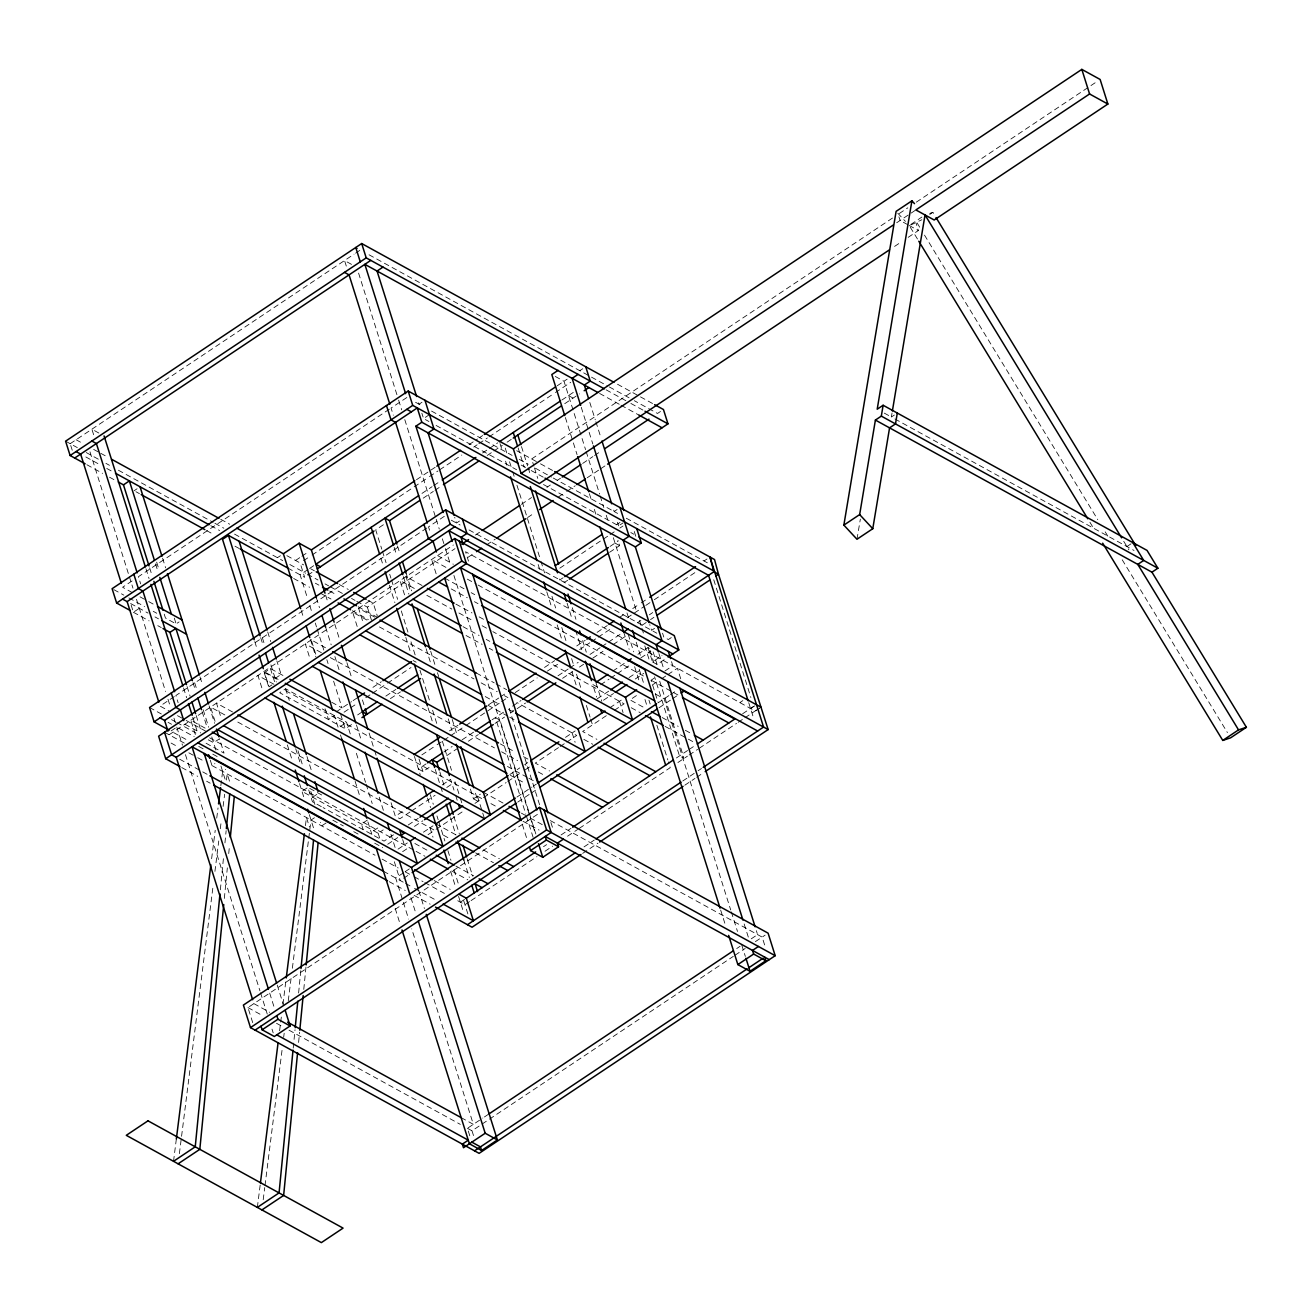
<?xml version="1.0" encoding="UTF-8"?>
<svg xmlns="http://www.w3.org/2000/svg" width="1312" height="1312" viewBox="0 0 1312 1312"><rect width="100%" height="100%" fill="white"/><g stroke="black" fill="none" stroke-linecap="round" stroke-linejoin="round"><path stroke-width="0.75" stroke-dasharray="5 3.75" d="M220.367 889.815L223.548 857.179M224.942 842.894L226.14 830.66M224.336 898.441L227.337 867.855M228.731 853.571L229.518 845.404M293.216 1048.091L295.02 1029.74M298.611 993.02L300.792 970.585M298.595 1042.45L299.595 1032.249M303.777 989.412L305.975 966.977M173.528 1161.3L176.349 1138.964M211.626 858.72L215.217 830.299M216.742 818.114L218.022 807.962M220.842 785.626L222.63 771.407L225.598 769.439M179.383 1153.658L213.134 885.616M214.922 871.398L218.76 840.943M220.301 828.758L221.318 820.623M223.106 806.421L224.647 794.236M226.435 780.017L227.206 773.916L230.158 783.313M257.349 1207.401L260.17 1185.064M279.604 1030.74L281.391 1016.521M282.933 1004.336L286 979.966M305.434 825.642L306.45 817.507L309.419 826.904M263.204 1199.758L264.729 1187.573M264.991 1185.556L282.129 1049.502M283.654 1037.316L284.179 1033.249M288.263 1000.761L291.33 976.39M292.363 968.272L308.468 840.336M308.73 838.302L311.026 820.033L316.946 816.08M856.982 539.248L860.344 519.142M884.288 413.116L891.373 417.003L892.045 412.968M70.176 443.702L354.01 254.216M355.601 253.167L360.341 250.002L355.765 247.492M134.136 490.737L137.088 488.753M132.086 580.937L122.606 587.251L133.053 593.008M389.352 409.18L138.4 576.706L140.663 583.889M406.851 397.503L391.058 408.048L393.305 415.215M421.988 402.243L419.036 404.211L417.823 400.357M131.134 605.078L133.398 612.261L139.318 608.309M429.483 414.608L423.563 418.561L421.857 413.182M164.23 614.164L165.46 618.034L176.12 623.905L179.088 621.921M277.439 557.698L280.407 555.714M295.561 560.454L300.3 557.288M301.875 556.239L308.189 552.024M416.478 479.733L435.141 467.285M469.04 444.637L477.519 438.979M479.224 437.847L482.619 435.584M557.223 385.777L567.161 379.135M579.806 370.706L582.758 368.738M303.531 560.7L310.337 556.157M312.043 555.009L412.46 487.982M414.166 486.834L427.778 477.748M429.483 476.617L437.995 470.942M439.7 469.794L461.824 455.034M473.73 447.08L477.142 444.801M478.847 443.669L487.359 437.978M489.048 436.847L553.73 393.666M555.435 392.534L570.753 382.317M307.976 569.523L300.087 574.787L307.385 597.96M309.55 568.473L315.864 564.258M421.988 493.41L432.091 486.67M433.78 485.538L440.52 481.045M482.603 452.952L487.654 449.573M489.343 448.458L497.756 442.833M561.831 400.062L573.262 392.419M307.812 575.197L314.126 570.982M383.383 524.751L375.708 529.868L381.792 549.17M423.202 498.166L433.304 491.426M434.994 490.294L441.718 485.801M487.178 455.461L492.23 452.082M493.919 450.967L502.332 445.342M507.088 442.177L511.696 439.094M564.734 403.686L579.412 393.895M174.283 696.59L160.064 706.086L170.527 711.826M426.826 528.014L175.857 695.54L178.12 702.707M444.309 516.338L428.516 526.883L430.221 532.262M892.472 218.071L531.639 458.938L533.902 466.104M899.278 213.528L907.789 207.837M916.301 202.163L1096.717 81.721M896.686 222.745L909.56 214.151M911.151 213.102L915.874 209.936M459.462 521.061L456.494 523.045L454.69 517.289M910.807 224.45L921.86 217.07M910.938 224.942L921.828 219.744M929.716 214.479L932.881 212.364L934.997 215.857M894.587 246.41L901.377 241.884M908.183 237.341L918.384 230.535L916.088 223.237M175.3 728.111L170.855 731.079L186.534 739.706M169.117 734.769L453.345 545.021M271.994 684.88L269.042 686.865L264.516 672.515L270.436 668.562L284.589 676.352M356.782 601.339L367.36 607.161L454.985 548.662M475.403 535.034L480.52 531.622M521.356 504.349L531.573 497.543M546.891 487.31L550.302 485.03M557.108 480.487L560.503 478.224M582.643 463.448L592.844 456.625M594.549 455.494L601.355 450.951M660.477 411.476L657.525 413.46L634.336 400.701M275.176 678.386L281.112 674.434L276.848 660.92M468.007 557.321L474.829 552.778M486.736 544.824L495.247 539.15M527.588 517.551L534.394 513.008M558.223 497.1L565.029 492.558M566.735 491.426L575.246 485.752M587.153 477.798L599.076 469.844M600.765 468.696L605.882 465.284M350.255 733.916L346.581 722.305L285.622 688.767L279.702 692.72L345.236 728.767L351.928 724.306M210.264 760.156L211.954 765.536L214.922 763.568M617.083 509.532L614.114 511.516L612.901 507.646M336.151 711.908L351.534 701.641M353.125 700.575L357.864 697.426M372.936 687.357L381.3 681.764M616.837 524.538L619.986 522.438M543.463 484.505L618.641 525.85L623.085 522.881M344.056 712.203L349.074 708.857M350.747 707.742L357.422 703.281M365.786 697.705L370.804 694.343M372.477 693.228L385.876 684.29M387.548 683.158L411 667.513M559.814 568.162L608.391 535.739M610.064 534.624L615.082 531.278M619.822 528.113L622.987 525.997M340.661 726.258L346.581 722.305M357.635 714.925L362.374 711.76M385.826 696.114L395.88 689.407M563.11 577.756L559.765 579.986L558.633 576.411M610.014 546.448L618.198 540.987M390.402 698.624L400.455 691.916M567.686 580.265L564.34 582.512L563.209 578.92M609.555 552.319L619.608 545.612L617.919 540.232M312.65 797.204L318.57 793.252M891.373 417.003L894.341 415.035M449.508 730.882L457.986 725.224M488.523 704.839L498.708 698.033M500.397 696.902L507.186 692.375M544.513 667.464L554.681 660.658M576.739 645.947L585.218 640.272M597.108 632.351L607.276 625.562M619.149 617.624L625.939 613.098M632.745 608.555L639.534 604.028M641.224 602.897L648.013 598.354M704.036 560.962L706.988 558.994M421.841 754.908L435.404 745.856M437.109 744.724L442.193 741.329M443.899 740.198L448.983 736.786M450.672 735.655L464.251 726.602M465.94 725.47L499.872 702.822M501.578 701.69L508.367 697.148M515.157 692.621L537.198 677.894M547.383 671.104L557.567 664.315M579.625 649.588L589.793 642.798M591.499 641.666L596.583 638.255M598.288 637.124L611.851 628.071M627.12 617.87L644.094 606.538M645.799 605.406L652.589 600.88M654.278 599.748L696.721 571.409M326.13 822.936L321.686 825.888L320.554 822.312M426.072 763.879L418.397 769.012L422.972 771.522L429.106 767.422M443.85 752.022L452.164 746.462M462.136 739.804L473.763 732.047M492.049 719.829L506.12 710.448M512.566 706.151L520.979 700.526M558.01 675.795L568.112 669.054M569.802 667.939L578.215 662.314M590.006 654.442L600.109 647.702M601.798 646.57L606.849 643.208M608.522 642.076L622.003 633.089M637.501 622.741L640.879 620.478M649.342 614.836L652.72 612.573M446.752 755.646L456.724 748.988M468.368 741.214L478.339 734.556M494.968 723.453L504.546 717.057M510.696 712.957L513.763 710.907L509.187 708.398L539.626 804.896M517.125 708.66L525.554 703.035M562.586 678.32L572.688 671.564M579.428 667.07L584.48 663.708M592.893 658.083L602.995 651.342M613.098 644.602L624.889 636.73M642.06 625.266L648.833 620.74M650.522 619.608L653.917 617.345M367.344 820.082L361.423 824.034L363.112 829.414M654.54 628.366L651.588 630.334L649.768 624.578M373.608 830.742L379.529 826.79M391.058 802.698L395.322 816.244L403.702 810.652M442.226 784.937L450.59 779.344L453.985 790.103M612.819 671.055L626.218 662.117M637.927 654.294L647.98 647.587L652.556 650.096M321.309 806.618L312.42 801.73L307.91 787.397L301.973 791.349L378.184 833.251L383.202 829.906M409.951 812.046L399.898 818.754L395.322 816.244M411.624 810.931L435.076 795.285M446.785 787.462L455.166 781.87L459.692 796.204M600.634 684.766L609.014 679.173M610.687 678.058L615.705 674.696M617.378 673.581L630.777 664.626M640.83 657.919L650.883 651.211M671.301 637.583L668.349 639.551L663.774 637.042L662.56 633.204M393.534 834.809L384.055 841.123L323.096 807.602M408.212 825.002L418.266 818.294M597.239 698.82L608.965 690.998M629.055 677.582L639.108 670.875M647.98 647.587L652.507 661.92L661.986 655.606M387.712 844.256L397.733 837.564M414.461 826.396L422.841 820.804M603.487 700.214L613.524 693.507M635.303 678.976L643.684 673.384M652.507 661.92L657.082 664.446L666.545 658.116M398.044 849.143L407.327 842.96M423.448 832.185L432.993 825.822M470.385 789.07L473.452 798.811L480.356 794.203M509.86 774.506L519.798 767.864M527.736 762.567L524.767 764.552L529.343 767.061L522.717 771.489M565.521 737.36L575.115 730.948M609.834 707.775L622.478 699.329M668.874 695.639L658.214 702.756L651.096 680.223L655.541 677.254M664.922 670.99L672.81 665.725L671.121 660.346M402.62 851.668L408.934 847.437M428.024 834.711L434.6 830.316L235.537 720.829M436.076 829.332L464.202 810.554M474.96 803.37L481.98 798.696L282.916 689.21M483.456 797.696L506.137 782.559M507.793 781.46L521.061 772.604M558.486 747.61L535.263 763.108L549.548 770.964M560.142 746.512L565.111 743.182M566.768 742.084L576.722 735.442L516.83 702.51M606.324 715.68L582.643 731.489L596.911 739.345M614.41 710.284L624.102 703.822L492.836 631.63M636.435 695.59L630.022 699.87L644.29 707.709M652.474 684.88L658.64 680.764M661.592 678.78L666.332 675.614M667.906 674.565L677.386 668.234L680.944 679.501M403.571 872.742L395.683 878.007L408.622 919.056M405.162 871.676L411.476 867.462M516.961 797.056L531.885 787.085M533.361 786.101L536.329 784.117M670.448 694.589L676.762 690.374M403.653 878.253L410.459 873.71M517.699 802.124L529.605 794.17M531.311 793.038L538.117 788.496M658.968 707.824L670.875 699.87M672.58 698.722L679.386 694.179M252.708 1022.622L247.968 1007.583L538.133 813.899M739.87 702.609L742.838 700.624M460.381 902.18L466.301 898.228M543.512 846.683L546.579 844.633M561.044 834.973L570.999 828.331M676.418 757.959L687.554 750.53M689.177 749.447L695.639 745.134M742.641 713.744L753.498 706.496M469.565 901.606L464.956 904.69L455.051 899.245M471.09 900.59L536.952 856.621M545.005 851.242L552.68 846.125M567.538 836.203L577.641 829.463M579.33 828.348L670.235 767.651L668.415 761.862M677.91 762.518L687.439 756.171M689.128 755.04L697.59 749.398M699.28 748.266L736.508 723.42M738.197 722.289L743.264 718.894M744.97 717.762L759.55 708.021M584.037 846.896L594.254 840.09M682.765 781.001L696.377 771.915M698.082 770.784L701.477 768.504M582.659 853.39L597.977 843.173M684.766 785.232L694.966 778.426M696.672 777.278L703.478 772.735M1126.926 546.563L1132.846 542.61M469.794 1135.815L467.433 1128.304L482.832 1118.021M484.407 1116.971L489.146 1113.806M736.721 948.543L740.099 946.28M751.268 938.818L757.598 934.603L756.352 930.684M467.433 1128.304L472.008 1130.813L480.487 1125.155M482.176 1124.007L733.31 956.366M735.015 955.234L745.2 948.445M755.384 941.639L765.126 935.144M750.546 708.48L756.548 704.79M759.615 708.218L755.122 710.989L465.547 551.729L468.499 561.11M929.732 213.397L932.881 212.364M907.707 224.664L900.098 220.465L898.933 216.824M909.232 225.5L918.384 230.535M894.948 418.971L1134.027 550.466M617.509 384.236L638.714 395.896M640.486 396.88L652.851 403.67M369.049 254.79L589.728 376.167M591.499 377.151L607.571 385.974M609.342 386.958L632.548 399.717M606.144 389.844L629.104 402.472M630.875 403.44L643.241 410.246M599.6 393.452L619.231 404.244M621.002 405.228L638.846 415.035M351.518 264.368L344.548 260.547L346.811 267.714M555.304 376.462L564.012 381.251L585.562 449.622M568.522 395.584L573.098 398.11M516.682 450.705L538.707 462.824M540.478 463.808L552.86 470.614M415.56 402.292L422.612 406.179M431.566 411.099L512.106 455.395M519.257 459.348L528.211 464.268M535.362 468.204L551.483 477.06M553.27 478.044L617.591 513.418M626.3 518.224L708.611 563.488M521.192 465.055L529.507 469.63M531.18 470.532L543.234 477.174M425.35 419.545L428.926 421.513M436.092 425.449L516.616 469.745M630.826 532.557L633.876 534.23M615.033 543.102L619.608 545.612M451.279 520.175L460.086 525.013M469.024 529.933L656.804 633.204M437.568 555.566L453.329 564.242M445.916 567.358L431.648 559.519L436.371 574.541M467.318 579.133L476.24 584.053M478.027 585.037L643.962 676.287M651.096 680.223L671.728 691.572M673.515 692.556L678.878 695.491M444.67 578.1L464.022 588.744M471.172 592.68L474.764 594.648M655.426 694.015L664.134 698.804L730.702 909.954M451.23 588.924L467.302 597.747M474.436 601.683L477.994 603.635M422.038 585.48L405.982 576.64L410.722 591.663M455.936 604.127L471.992 612.95M479.126 616.886L486.276 620.806M662.134 717.533L678.189 726.356M685.323 730.292L692.457 734.212M597.288 686.996L592.712 684.487L596.665 697.033M414.33 588.448L400.062 580.593L404.801 595.615M426.826 595.32L451.804 609.063M458.938 612.983L473.206 620.838M482.127 625.742L491.049 630.646M631.236 707.742L640.158 712.646M665.135 726.389L686.537 738.164M688.324 739.148L693.687 742.084M463.038 626.66L479.11 635.484M486.244 639.42L489.802 641.371M98.859 433.042L91.889 429.204L94.152 436.371M466.039 635.516L482.094 644.356M489.245 648.276L492.804 650.244M76.096 439.75L81.311 442.62M93.66 449.409L99.023 452.361M100.811 453.345L107.978 457.281M220.728 519.29L229.682 524.21M286.852 555.665L303.695 564.931M310.829 568.85L314.404 570.818M339.382 584.562L348.303 589.465M367.934 600.256L373.28 603.208L377.249 615.754M65.6 441.176L77.326 447.622M86.248 452.542L98.761 459.43M105.911 463.349L109.486 465.317M118.424 470.237L213.118 522.324M214.906 523.308L223.844 528.211M234.553 534.115L282.736 560.601M289.788 564.488L305.647 573.213M307.418 574.18L317.996 580.002M325.048 583.889L328.574 585.824M330.345 586.792L342.678 593.582M351.501 598.42L355.027 600.371M85.838 456.953L99.778 464.628M106.748 468.45L113.701 472.287M210.773 525.669L219.612 530.54M287.886 568.08L304.646 577.313L300.136 562.963M315.356 583.2L318.931 585.152M329.624 591.04L336.774 594.976M358.176 606.751L377.807 617.542M374.658 617.099L358.602 608.276L363.342 623.298M476.371 673.04L494.214 682.847M496.002 683.831L506.694 689.718M86.887 464.743L102.566 473.37M109.536 477.207L114.751 480.077M135.907 491.705L139.433 493.64M206.624 530.606L213.692 534.492M234.979 546.202L240.309 549.121M293.642 578.461L309.648 587.268M320.325 593.139L330.985 599.01M352.321 610.736L368.328 619.543M366.966 620.068L352.682 612.228L357.422 627.251M379.447 626.939L474.009 678.96M481.143 682.88L497.215 691.703M504.349 695.639L507.908 697.59M583.856 739.361L592.778 744.281M485.26 696.557L499.528 704.413M508.449 709.316L513.812 712.252M413.132 660.526L416.183 662.199M488.261 705.413L507.892 716.204M509.663 717.188L516.797 721.108M325.507 647.751L311.239 639.895L316.569 656.787M500.364 743.92L514.632 751.76M523.554 756.68L530.704 760.599M321.374 652.671L305.319 643.848L310.042 658.87M330.296 657.591L494.444 747.873M501.578 751.792L517.633 760.632M538.264 771.964L543.627 774.916M507.465 766.454L527.096 777.245M528.884 778.229L534.23 781.165M510.466 775.31L524.751 783.166M550.318 820.59L762.157 937.112L765.126 946.51M140.023 596.829L146.993 600.666M148.732 601.618L153.963 604.504M331.624 702.215L342.071 707.955L333.543 680.944M278.128 679.37L263.86 671.514L268.599 686.537M483.324 792.218L503.759 803.452M521.372 813.145L528.424 817.032M530.196 817.999L542.528 824.789M113.783 589.613L123.853 595.14M128.871 597.911L144.55 606.538M153.258 611.326L156.735 613.245M264.516 672.515L278.669 680.305M130.61 603.52L148.026 613.098M154.996 616.919L158.473 618.838M273.995 684.306L257.939 675.467L262.679 690.489M490.901 803.6L496.248 806.536M523.012 821.263L539.068 830.086M473.452 798.811L478.027 801.32L474.337 789.627M133.398 612.261L149.076 620.871M157.784 625.66L161.261 627.579M232.552 711.973L216.48 703.134L221.22 718.172M435.945 823.854L456.576 835.186M483.341 849.914L499.396 858.753M224.844 714.942L210.56 707.086L215.299 722.125M443.522 835.219L448.868 838.171M475.633 852.882L493.476 862.706M205.098 728.127L190.83 720.272L195.57 735.294M414.854 843.485L429.139 851.34M455.904 866.068L473.747 875.875M177.481 715.663L184.451 719.501M186.189 720.452L207.099 731.948M309.681 788.364L323.802 796.138M184.91 724.224L200.67 732.9M209.625 737.82L414.297 850.389M416.084 851.373L425.006 856.277M451.754 871.004L467.826 879.827M149.568 707.512L161.31 713.974M171.56 719.616L175.054 721.534M176.792 722.486L195.947 733.031M208.247 739.788L213.594 742.723L219.514 738.771L224.024 753.121L204.656 742.461M168.067 722.338L171.56 724.257M178.53 728.094L194.209 736.704M198.735 746.413L205.705 750.234M212.774 754.138L218.104 757.073M332.854 820.18L343.301 825.92M353.748 831.677L360.718 835.498M374.658 843.173L382.71 847.601M164.541 732.244L184.795 743.379M434.19 880.549L450.246 889.388M171.068 743.051L178.186 746.954M188.846 752.826L195.964 756.745M197.735 757.713L203.065 760.648M211.954 765.536L375.035 855.227M382.153 859.147L398.143 867.954M405.26 871.857L412.378 875.776M414.149 876.744L423.038 881.631M424.826 882.615L444.374 893.374M179.695 759.222L200.933 770.898M202.737 771.882L208.1 774.834M383.498 871.299L403.817 882.484M405.605 883.468L412.739 887.388M414.526 888.372L435.945 900.147M181.728 767.536L197.735 776.343M206.624 781.23L210.182 783.182M389.254 881.68L405.26 890.487M414.149 895.374L430.156 904.165M253.888 1003.631L269.665 1012.306M461.168 1117.644L473.353 1124.351L411.706 928.83M247.968 1007.583L262.236 1015.439M276.52 1023.294L281.867 1026.23M289.001 1030.166L460.299 1124.368M897.785 213.184L905.428 221.4M1123.744 541.331L1128.91 549.81M917.088 222.909L920.27 228.14M924.517 235.127L1097.767 519.634M1105.196 531.852L1108.394 537.1M1122.203 559.781L1227.425 732.588M910.298 227.255L917.744 239.473M1089.911 522.242L1094.159 529.212M713.744 579.756L750.858 697.476M748.726 702.691L753.498 717.861M634.27 531.491L636.123 537.379M589.793 402.423L595.271 419.791M595.878 421.71L600.748 437.158M581.249 407.294L592.811 443.964M617.509 522.258L618.641 525.85M658.936 653.638L663.577 668.415M744.166 923.976L748.365 937.276M653.114 651.9L657.082 664.446M649.981 650.342L653.622 661.92M659.723 681.223L684.06 758.434L679.485 755.909L654.54 676.779M586.169 451.558L599.568 494.017M600.174 495.952L603.815 507.531M606.259 515.255L608.079 521.044M613.344 537.723L636.386 610.818M639.436 620.494L641.273 626.3M641.88 628.235L643.716 634.04M731.325 911.906L737.492 931.454M741.805 945.132L745.347 956.415M644.799 645.898L649.67 661.346M565.374 417.528L572.754 440.963M573.377 442.931L577.067 454.641M589.383 493.722L591.236 499.577M594.32 509.351L596.173 515.206M626.972 612.901L628.809 618.756M636.205 642.208L640.518 655.885M720.665 910.085L725.585 925.649M628.251 634.483L633.729 651.851M639.206 669.218L644.077 684.667M648.948 700.1L650.162 703.954M656.853 725.192L667.808 759.927M623.676 631.974L629.153 649.342M634.631 666.709L638.895 680.223M644.979 699.509L647.406 707.234M619.526 701.297L623.069 712.564M534.46 467.908L537.772 478.404M521.487 446.572L527.572 465.875M528.178 467.81L530.606 475.534M572.278 607.669L575.935 619.264M582.643 640.551L586.3 652.162M596.058 683.126L601.814 701.33M518.125 447.917L524.21 467.22M567.096 603.208L571.966 618.69M575.624 630.301L581.724 649.653M505.251 448.114L507.088 453.968M509.548 461.758L512.008 469.565M512.615 471.516L514.468 477.355M516.928 485.161L540.282 559.224M540.888 561.175L544.578 572.868M551.958 596.255L555.632 607.948M561.782 627.448L566.079 641.092M571.622 658.624L573.459 664.479M576.526 674.22L580.839 687.865M586.366 705.413L590.056 717.106M590.662 719.058L592.516 724.896M500.052 443.653L502.512 451.459M505.596 461.201L506.809 465.104M538.166 564.504L540.003 570.359M546.76 591.794L551.68 607.39M557.206 624.922L562.126 640.518M571.966 671.711L576.263 685.356M572.147 732.932L575.115 742.313M550.909 822.476L553.287 829.988M528.556 810.832L499.954 720.124L495.378 717.615L525.8 814.112M529.162 812.768L535.854 834.006M358.586 273.109L398.012 398.143M398.618 400.111L401.702 409.869M404.785 419.643L435.584 517.338M436.207 519.29L439.274 529.048M442.357 538.822L444.834 546.645M445.44 548.596L449.754 562.274M453.903 575.41L535.411 833.924M526.407 816.048L533.098 837.269M522.34 824.428L527.08 839.45M477.404 796.171L482.144 811.193M482.734 813.079L484.505 818.704M397.52 545.989L399.98 553.779M406.13 573.278L411.656 590.81M430.697 651.244L435.01 664.889M437.47 672.679L438.7 676.582M452.214 719.468L457.134 735.048M394.174 547.366L396.634 555.173M403.391 576.608L408.918 594.156M426.138 648.718L430.434 662.363M448.261 718.894L451.951 730.587M382.399 551.106L386.056 562.684M389.713 574.262L390.927 578.116M391.534 580.052L397.618 599.354M401.275 610.933L407.966 632.154M411 641.814L415.264 655.328M419.955 670.202L430.156 702.527M432.599 710.268L437.47 725.749M442.357 741.231L451.508 770.259M460.25 798.008L461.955 803.37M380.874 558.24L383.317 565.964M389.402 585.25L394.879 602.618M405.818 637.37L410.689 652.802M428.024 707.758L432.288 721.305M455.674 795.482L457.38 800.861M439.832 771.948L444.079 785.462M453.821 816.343L459.298 833.71M467.203 858.802L472.681 876.17M435.256 769.439L440.127 784.871M440.734 786.806L443.161 794.514M450.475 817.688L455.936 835.055M463.858 860.147L469.335 877.515M419.004 758.976L422.972 771.522M430.27 794.678L433.304 804.322M436.962 815.916L438.175 819.77M438.782 821.706L444.866 840.992M447.917 850.652L450.951 860.295M454.001 869.954L458.872 885.387M463.743 900.836L468.515 915.956M367.36 607.161L371.886 621.494M414.444 756.45L420.217 774.802M427.515 797.958L430.566 807.602M450.639 871.299L455.51 886.732M458.56 896.391L463.349 911.561M430.024 827.806L432.993 837.187M362.424 699.936L364.687 707.102M325.606 595.123L327.426 600.929M334.74 624.086L339.595 639.518M346.909 662.675L351.78 678.124M369.098 733.047L373.969 748.529M374.576 750.464L376.413 756.27M402.669 839.549L404.375 844.928M418.872 890.93L424.416 908.527M316.405 597.911L319.488 607.686M325.638 627.218L331.182 644.799M334.888 656.525L339.201 670.202M356.454 724.913L361.374 740.542M379.234 797.188L383.547 810.865M390.943 834.317L395.732 849.487M410.935 897.736L415.855 913.316M394.338 861.738L400.258 880.516M309.812 605.668L312.256 613.393M315.29 623.036L316.504 626.906M317.11 628.825L323.818 650.063M326.852 659.706L328.066 663.577M356.356 753.268L365.507 782.28M366.114 784.215L372.214 803.567M340.71 714.433L345.236 728.767M378.184 833.251L380.447 840.434M472.008 1130.813L473.78 1136.438M301.268 610.539L303.712 618.264M310.403 639.502L315.88 656.869M338.053 727.209L334.396 715.598L328.476 719.55L325.081 708.792M340.497 734.95L341.71 738.82M355.142 781.378L360.013 796.86M367.901 821.87L371.87 834.416M395.207 908.445L400.127 924.091M267.714 631.974L270.764 641.617M285.622 688.767L289.28 700.378M306.975 756.499L311.256 770.046M262.4 637.862L264.237 643.651M270.928 664.872L276.307 681.978M298.004 750.776L302.892 766.257M310.813 791.415L314.913 804.387M260.694 637.681L263.138 645.406M270.436 668.562L274.962 682.912M295.708 748.693L300.579 764.174M254.774 641.634L257.218 649.358M287.344 744.904L291.608 758.451M299.546 783.608L303.679 796.728M309.337 814.654L313.978 829.414M162.573 558.19L165.607 567.834M199.982 676.861L202.425 684.602M209.133 705.872L214.627 723.289M156.653 562.143L159.08 569.867M174.299 618.116L176.12 623.905M194.668 682.748L197.112 690.489M203.212 709.825L208.706 727.242M211.757 736.918L216.972 753.482M220.941 766.028L225.582 780.804M155.554 563.898L157.981 571.622M192.979 682.601L195.422 690.342M202.13 711.629L207.001 727.094M149.634 567.85L152.061 575.574M187.058 686.553L190.109 696.229M196.21 715.581L201.08 731.046M145.96 568.768L149.043 578.543M183.549 687.947L186.632 697.722M192.782 717.254L197.095 730.932M277.226 985.082L283.359 1004.533M269.682 993.102L273.831 1006.238M89.987 451.836L128.707 574.656M129.314 576.591L132.971 588.17M136.497 599.338L165.558 691.506M167.985 699.247L170.429 706.988M173.955 718.172L175.66 723.552M176.776 727.127L182.483 745.232M185.451 754.613L259.924 990.79M260.53 992.741L267.271 1014.094M271.994 1029.116L273.191 1032.872M70.733 445.49L72.439 450.869"/><path stroke-width="1.5" d="M219.973 893.882L195.242 1146.803L173.528 1161.3M226.353 828.626L229.731 793.94M223.745 904.558L199.818 1149.328L178.104 1163.81M230.322 837.253L234.307 796.466M293.019 1050.125L279.062 1192.903L257.349 1207.401M295.216 1027.69L297.808 1001.187M300.989 968.551L313.552 840.041M297.594 1052.65L283.638 1195.429L261.924 1209.91M299.792 1030.215L303.17 995.529M306.172 964.943L318.127 842.566M176.349 1138.964L210.871 864.821M218.53 803.895L220.58 787.659M260.416 1183.03L278.062 1042.925M286.246 977.932L304.4 833.76M897.293 413.05L895.489 423.907L889.569 427.86L872.775 528.703L856.982 539.248L843.862 525.112L896.112 211.363L911.906 200.834L914.53 203.655M843.862 525.112L859.655 514.583L875.399 420.07L881.32 416.117L883.124 405.26L1147.032 550.4L1157.889 568.227L1151.952 572.18L875.399 420.07M911.906 200.834L877.203 409.213L883.124 405.26M892.39 410.951L925.026 214.955L1121.612 537.838M613.983 382.3L361.686 243.54L65.6 441.176L70.126 455.526L85.149 463.792M70.126 455.526L366.212 257.874L604.373 388.86M74.702 458.036L370.771 260.383M382.973 267.09L377.052 271.043L416.609 396.503M118.244 481.996L123.459 484.866L129.38 480.914L154.34 560.044M889.487 249.821L539.396 483.521L521.11 473.468L513.353 448.884L408.196 391.042L112.11 588.694L116.637 603.028L130.036 610.408M116.637 603.028L412.722 405.392L517.879 463.218M122.557 599.076L127.133 601.601L417.282 407.901L421.808 422.234L641.273 542.938L635.352 546.891L415.888 426.187L421.808 422.234M287.886 568.08L228.452 535.394L222.532 539.347L254.167 639.715M236.832 528.146L283.359 553.746L299.152 543.201L311.354 549.908L324.999 593.204M558.125 370.328L551.811 374.543L564.75 415.576M163 628.546L169.97 632.368L175.89 628.415L192.372 680.666M311.354 549.908L414.789 480.864M436.83 466.137L460.578 450.295M484.308 434.452L555.534 386.909M578.051 374.396L572.13 378.348L580.642 405.359M418.626 495.657L315.864 564.258L320.44 566.768M442.193 479.913L475.879 457.445M499.446 441.701L560.158 401.177M317.291 568.867L374.035 530.983M393.567 545.415L384.957 518.125L389.533 520.651L419.84 500.413M443.407 484.686L478.765 461.086M513.222 438.077L561.372 405.933M584.152 390.73L588.891 387.565M513.353 448.884L1081.826 69.388L1100.128 79.458L1107.869 104.042L934.177 219.99L915.874 209.936L1089.583 93.972L1107.869 104.042M668.136 657.066L678.796 649.948L674.27 635.598L445.654 509.876L149.568 707.512L154.094 721.862L169.182 730.161M521.11 473.468L893.292 225.008M154.094 721.862L450.18 524.21L678.796 649.948M160.015 717.91L164.59 720.419L454.756 526.719M761.108 707.299L454.706 538.56L158.621 736.196L165.722 758.746L179.957 766.569M461.791 544.119L468.597 539.576M482.209 530.491L519.667 505.481M562.208 477.076L580.937 464.579M604.766 448.671L649.014 419.135M165.722 758.746L461.808 561.093L768.143 729.57L705.184 771.604M476.518 551.647L481.635 548.236M496.953 538.002L525.882 518.699M539.494 509.597L553.123 500.512M576.952 484.604L585.447 478.929M607.587 464.153L667.972 423.842L663.446 409.508L654.606 404.654M164.541 732.244L171.642 754.794L176.218 757.303L466.383 563.602L459.282 541.069M357.864 697.426L364.556 692.949M382.973 680.649L411.46 661.642M555.255 565.652L602.142 534.345M377.446 701.707L362.374 711.76L366.95 714.269L365.261 708.89M397.552 688.275L417.642 674.86M564.8 576.64L608.342 547.563M361.948 717.615L382.022 704.216M402.128 690.801L420.545 678.501M569.359 579.15L607.882 553.434M413.87 754.662L439.323 737.672M459.676 724.093L486.818 705.971M508.876 691.244L536.018 673.122M556.386 659.526L566.571 652.736M586.923 639.141L590.318 636.878M608.981 624.414L614.065 621.019M649.719 597.222L695.54 566.636M427.614 762.862L442.177 753.121M475.436 730.932L490.393 720.944M522.668 699.394L549.597 681.42M628.284 628.891L623.676 631.974L620.855 623.003M656.115 610.326L714.482 571.36L545.005 478.142M434.649 767.504L432.206 759.779L436.781 762.288L443.44 757.86M479.995 733.441L493.296 724.568M527.227 701.92L555.862 682.814M657.296 615.098L709.743 580.084M715.794 576.034L718.468 574.246L714.532 559.535L554.632 471.582M407.048 808.422L433.846 790.529M596.058 682.24L607.784 674.417M627.89 661.002L631.236 658.772M419.938 817.179L448.409 798.172M610.638 689.882L622.364 682.043M401.078 835.334L404.424 833.104L399.848 830.594L402.112 837.761M424.514 819.688L452.984 800.681M615.213 692.392L626.923 684.569M212.232 732.047L410.295 840.976L415.232 837.679M237.898 714.909L435.945 823.854L462.71 805.978M285.278 683.29L483.324 792.218L508.187 775.622M558.879 741.788L530.704 760.599L537.805 783.133L656.607 703.822M508.482 690.702L578.067 728.98L604.98 711.006M488.048 621.79L625.447 697.344L636.664 689.85M268.452 989.182L192.011 746.758L411.476 867.462L515.304 798.155M412.165 872.562L515.993 803.256M539.822 787.348L657.263 708.956M681.092 693.048L684.487 690.784M539.478 807.421L243.392 1005.074L250.494 1027.608L479.11 1153.346L775.195 955.694L768.094 933.16L539.478 807.421L546.579 829.955L775.195 955.694M250.494 1027.608L546.579 829.955M255.069 1030.133L551.155 832.48L544.054 809.947M262.138 1029.789L277.931 1019.244L290.116 1025.951L274.323 1036.496L262.138 1029.789L260.99 1026.181M530.573 850.586L546.366 840.041L558.568 846.748L542.774 857.294L530.573 850.586L529.441 846.978M459.167 894.292L466.301 898.228L535.673 851.914M572.655 827.232L673.335 760.009M697.246 744.052L734.753 719.025L683.011 690.555M563.34 839.188L557.42 843.14L558.568 846.748M467.482 924.714L575.525 852.587M595.96 838.958L681.059 782.149M703.183 767.372L763.568 727.061L709.956 557.01L713.908 571.737L718.468 574.246L768.143 729.57M580.97 854.522L472.058 927.223L435.486 907.1M599.682 842.025L683.06 786.364M489.146 1113.806L733.326 950.806M758.434 946.477L752.498 950.429L753.646 954.037L765.831 960.745L750.038 971.29L737.852 964.582L728.652 935.39M401.98 929.946L469.401 1143.785L481.602 1150.493L497.379 1139.948L485.194 1133.24L463.48 1147.738L462.349 1144.13L468.269 1140.177L276.766 1034.856M737.852 964.582L753.646 954.037M474.534 1150.837L747.217 968.814M748.906 967.682L763.125 958.186M1102.67 543.184L1222.768 740.427L1238.544 729.882L1246.4 727.291L1151.952 572.18M1246.4 727.291L1230.607 737.82L1222.768 740.427M881.32 416.117L1157.889 568.227M644.996 411.214L667.972 423.842M597.813 392.468L364.851 264.335L405.621 393.649M638.846 415.035L662.052 427.794M344.498 272.371L349.058 274.88L389.828 404.194M406.786 409.344L411.361 411.853M638.977 537.034L708.562 575.312L748.102 700.756M672.859 653.901L448.835 530.671L452.23 541.43M757.647 731.014L460.463 567.555L536.903 809.98M473.025 575.066L644.832 669.563L720.058 908.134M682.437 697.459L728.832 722.978M480.126 597.6L651.933 692.096M438.749 582.052L447.671 586.956M481.57 605.603L654.639 700.788M427.384 588.416L454.149 603.143M651.424 711.645L660.346 716.549M694.245 735.196L703.166 740.099M645.504 715.598L663.347 725.405M413.083 599.174L461.266 625.676M493.378 643.339L632.548 719.878L625.447 697.344M407.163 603.126L462.48 633.548M496.379 652.195L626.628 723.847M91.84 441.029L96.399 443.538L137.17 572.852M111.553 459.249L218.94 518.306M316.192 571.802L337.594 583.578M353.65 592.401L366.146 599.272M76.047 451.574L80.622 454.083L121.393 583.397M115.456 473.238L209.002 524.702M322.49 587.12L327.852 590.072M343.908 598.895L356.388 605.767M380.021 620.051L476.371 673.04M604.061 743.264L655.803 771.718M141.204 494.624L204.852 529.622M240.309 549.121L291.871 577.493M338.102 602.913L350.55 609.768M598.124 747.217L649.883 775.671M365.704 630.81L481.684 694.589M515.583 713.236L585.168 751.514L578.067 728.98M359.783 634.762L484.686 703.445M518.584 722.092L579.248 755.466M332.641 651.67L498.576 742.936M556.682 774.884L608.424 803.354M550.761 778.836L602.503 807.306M318.34 662.429L503.906 764.486M312.42 666.381L506.908 773.342M157.44 606.423L182.04 619.953M289.821 679.222L329.87 701.248M509.04 806.372L519.618 812.177M161.966 620.756L186.566 634.286M503.382 810.472L521.225 820.279M769.275 959.646L545.234 836.433L546.366 840.041M270.961 694.048L490.426 814.752L483.324 792.218M265.04 698L484.505 818.704M461.939 838.138L479.782 847.946M506.547 862.673L513.681 866.592M456.018 842.091L473.862 851.898M498.839 865.641L507.76 870.545M223.598 725.684L443.062 846.388L435.945 823.854M217.677 729.636L437.142 850.34M436.273 855.26L454.116 865.084M479.093 878.827L488.015 883.73M430.352 859.212L448.196 869.036M474.96 883.747L482.094 887.683M197.932 742.805L417.396 863.509L410.295 840.976M203.95 753.924L376.38 848.766L393.977 904.542M414.559 869.758L432.402 879.581M209.887 775.818L383.498 871.299M443.079 904.066L473.402 920.762L466.301 898.228M213.725 785.15L387.483 880.696M287.558 1022.163L461.168 1117.644M471.746 1142.096L480.454 1146.885L481.602 1150.493M859.655 514.583L872.775 528.703M936.063 217.595L1135.798 545.628M1132.846 542.61L1143.703 560.437L1137.783 564.39L1238.544 729.882M918.794 241.211L1087.779 518.748M1081.826 69.388L1089.583 93.972M585.726 366.753L590.236 381.087L584.316 385.056L588.58 398.553M636.746 528.605L641.273 542.938M601.962 441.012L623.872 510.499M635.352 546.891L661.346 629.366M668.3 651.392L670.563 658.558M679.928 688.259L755.122 926.78M764.699 957.137L765.831 960.745M620.035 507.564L629.088 536.247L623.151 540.2L649.161 622.659M657.509 626.382L662.019 640.732L656.098 644.684L658.362 651.851M593.418 445.883L611.687 503.792M667.726 681.551L742.936 920.073M745.954 958.285L750.038 971.29M577.69 456.592L588.776 491.77M599.863 526.932L625.742 608.998M632.515 630.482L634.975 638.304M650.457 716.893L665.66 765.142M517.83 434.994L520.88 444.653M535.476 490.967L558.6 564.308M567.998 594.123L571.048 603.799M579.592 630.875L580.806 634.746M589.957 663.774L595.451 681.19M513.254 432.484L517.518 445.998M530.294 486.522L557.502 572.819M564.045 593.532L566.472 601.273M585.398 661.264L591.499 680.616M600.634 709.579L601.749 713.154M510.499 476.797L536.936 560.601M543.693 582.052L546.153 589.842M565.193 650.26L570.736 667.808M579.953 697.049L587.94 722.387M424.957 400.258L433.993 428.942L428.073 432.894L454.083 515.37M462.431 519.093L466.941 533.426L461.02 537.379L463.284 544.562M472.648 574.262L547.858 812.784M361.686 243.54L366.212 257.874M408.196 391.042L412.722 405.392M445.654 509.876L450.18 524.21M454.706 538.56L461.808 561.093M415.888 426.187L443.095 512.5M355.765 247.492L360.275 261.826M538.478 843.665L542.774 857.294M427.302 523.012L395.568 422.398L391.009 419.873L386.482 405.539M436.437 551.975L433.042 541.216L428.466 538.707L423.94 524.357M444.67 578.1L521.11 820.525M389.533 520.651L396.896 544.037M402.44 561.585L406.13 573.278M417.183 608.358L430.09 649.292M439.307 678.534L451.607 717.516M460.824 746.741L473.73 787.676M399.094 562.963L402.784 574.656M412.001 603.897L425.514 646.783M434.124 674.073L447.031 714.991M456.248 744.232L469.155 785.166M371.132 527.358L379.66 554.369M385.138 571.753L388.778 583.332M396.7 608.424L405.211 635.434M414.264 664.118L427.417 705.823M436.568 734.851L449.376 775.474M458.511 804.453L459.643 808.028M436.781 762.288L439.225 770.013M449.557 802.829L453.214 814.408M462.956 845.289L466.596 856.867M475.124 883.878L477.552 891.602M446.211 804.174L449.852 815.752M457.773 840.844L463.858 860.147M471.762 885.223L474.206 892.947M423.268 784.445L426.908 796.023M432.386 813.391L436.043 824.969M443.948 850.061L448.212 863.575M329.87 608.637L334.134 622.15M341.432 645.307L346.302 660.756M355.421 689.702L367.868 729.177M377.02 758.205L389.828 798.828M411.476 867.462L418.249 888.978M426.269 914.382L497.379 1139.948M299.152 543.201L316.405 597.911M321.948 615.492L325.638 627.218M342.891 681.928L355.831 722.945M365.064 752.252L378.004 793.284M387.253 822.591L389.713 830.414M399.274 860.754L409.721 893.849M418.298 921.09L485.194 1133.24M283.359 553.746L300.661 608.62M306.139 625.988L309.796 637.566M320.144 670.383L332.707 710.218M341.71 738.82L354.535 779.443M363.686 808.471L366.737 818.147M239.112 541.266L267.107 630.039M272.584 647.406L276.242 658.985M293.56 713.925L306.368 754.564M314.913 781.657L317.963 791.316M228.452 535.394L260.088 635.762M265.565 653.13L268.616 662.773M282.277 706.118L295.085 746.758M304.236 775.786L307.287 785.462M259.038 655.147L263.302 668.661M273.913 702.33L286.114 741.034M295.266 770.062L298.923 781.673M307.631 809.274L308.763 812.85M140.056 486.785L161.966 556.255M167.444 573.623L199.375 674.926M204.869 692.342L208.526 703.937M216.464 729.095L218.891 736.836M159.818 577.411L171.38 614.082M197.85 698.082L201.523 709.694M123.459 484.866L149.027 565.915M153.898 581.364L163.016 610.31M169.97 632.368L186.452 684.618M191.929 702.035L195.603 713.646M208.575 754.777L209.707 758.369M104.074 435.912L145.353 566.817M150.896 584.398L182.926 685.996M188.469 703.576L192.175 715.302M204.196 753.465L276.619 983.131M285.212 1010.371L290.116 1025.951M174.644 691.67L142.91 591.056L138.35 588.547L133.824 574.197M183.778 720.632L180.384 709.874L175.808 707.365L171.282 693.031M276.783 1015.636L277.931 1019.244M127.133 601.601L158.85 702.215M164.59 720.419L167.985 731.178M176.218 757.303L252.658 999.728M147.994 1120.825L126.28 1135.323L321.358 1242.612L343.072 1228.114L147.994 1120.825"/></g></svg>
